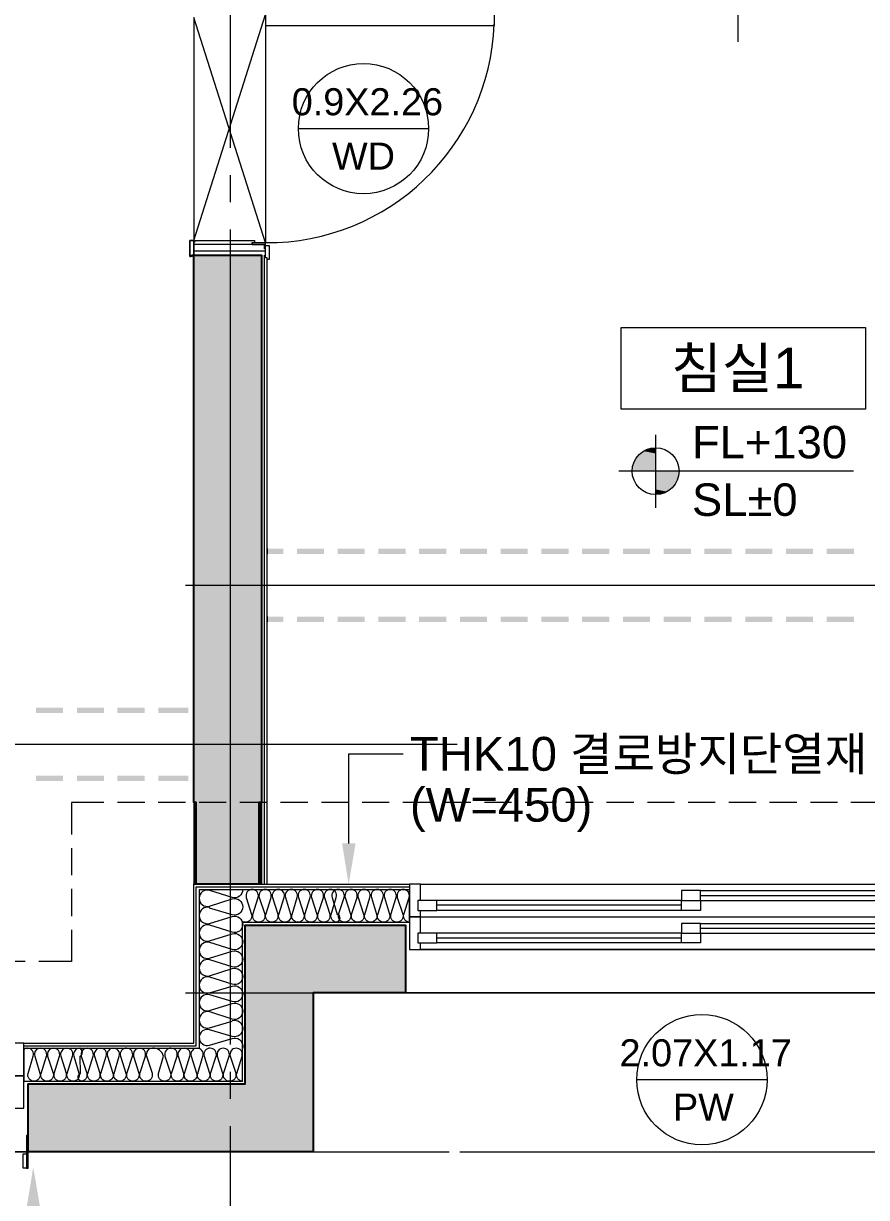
# Model space of a CAD drawing. Header units: millimetres. Extents: x 906 to 41302, y 848 to 28850.
# Drawn here: x 15513 to 18616, y 10284 to 14604 of the extents above; entities that cross this region are included whole.
import ezdxf

# ---------------------------------------------------------------- set-up
doc = ezdxf.new("R2010")
doc.units = ezdxf.units.MM
for name, color, linetype in [('PDF_A-ANNO-LEAD', 7, 'Continuous'), ('PDF_A-ANNO-PONT', 7, 'Continuous'), ('PDF_A-FLOR-ROOM-IDEN', 7, 'Continuous'), ('PDF_A-ST-AXIS-CEN', 7, 'Continuous'), ('PDF_A-WIN-IDEN', 7, 'Continuous'), ('PDF_X-단위세대$및$주동평면도$A-DETL-HAND', 7, 'Continuous'), ('PDF_X-단위세대$및$주동평면도$A-DOOR', 7, 'Continuous'), ('PDF_X-단위세대$및$주동평면도$A-FIN-INSL', 7, 'Continuous'), ('PDF_X-단위세대$및$주동평면도$A-FIN-INSL-HID', 7, 'Continuous'), ('PDF_X-단위세대$및$주동평면도$A-FLOR-FLIN-TYP', 7, 'Continuous'), ('PDF_X-단위세대$및$주동평면도$A-FLOR-FLIN-TYP2', 7, 'Continuous'), ('PDF_X-단위세대$및$주동평면도$A-ST-AXIS-CEN', 7, 'Continuous'), ('PDF_X-단위세대$및$주동평면도$A-ST-AXIS-CEN-SUB', 7, 'Continuous'), ('PDF_X-단위세대$및$주동평면도$A-ST-CONC', 7, 'Continuous'), ('PDF_X-단위세대$및$주동평면도$A-WALL-DRY', 7, 'Continuous'), ('PDF_X-단위세대$및$주동평면도$A-WIN', 7, 'Continuous'), ('PDF_문자', 7, 'Continuous')]:
    doc.layers.add(name, color=color, linetype=linetype)
doc.layers.add('PDF_X-단위세대$및$주동평면도$A-FIN-INSL-HAT', color=7, linetype='Continuous', true_color=0x666666)
doc.layers.add('PDF_X-단위세대$및$주동평면도$S-ST-CONC-PAT1', color=7, linetype='Continuous', true_color=0xb7b7b7)
doc.styles.add('PDF Arial', font='arial.ttf')

msp = doc.modelspace()

# ---------------------------------------------------------------- linework, layer by layer
at = {"layer": 'PDF_A-ANNO-LEAD', "lineweight": 9}
msp.add_lwpolyline([(16710, 11586.6), (16710, 11916.8), (16910.1, 11916.8)], dxfattribs=at)
at = {"layer": 'PDF_A-ANNO-LEAD', "transparency": 33554559}
for points in [[(16735.4, 11586.6), (16710, 11436.4), (16685.7, 11586.6)], [(15522.6, 10234.1), (15549, 10395), (15576.6, 10234.1)]]:
    msp.add_solid(points, dxfattribs=at)
at = {"layer": 'PDF_A-ANNO-PONT', "lineweight": 13}
for points in [[(17839.3, 13090.5), (17839.3, 12821.7)], [(18568.5, 12956.1), (17704.9, 12956.1)]]:
    msp.add_lwpolyline(points, dxfattribs=at)
msp.add_circle((17839.8, 12956.7), 86.3, dxfattribs=at)
at = {"layer": 'PDF_A-ANNO-PONT', "transparency": 33554559}
for points in [[(17772.6, 13011.2), (17839.3, 12999.5), (17764.1, 12999.5)], [(17783.2, 13021.7), (17839.3, 13011.2), (17772.6, 13011.2)], [(17839.3, 13011.2), (17772.6, 13011.2), (17839.3, 12999.5)], [(17795.9, 13030.2), (17839.3, 13021.7), (17783.2, 13021.7)], [(17839.3, 13021.7), (17783.2, 13021.7), (17839.3, 13011.2)], [(17809.6, 13036.6), (17839.3, 13030.2), (17795.9, 13030.2)], [(17839.3, 13030.2), (17795.9, 13030.2), (17839.3, 13021.7)], [(17824.5, 13040.8), (17839.3, 13036.6), (17809.6, 13036.6)], [(17839.3, 13036.6), (17809.6, 13036.6), (17839.3, 13030.2)], [(17839.3, 13041.8), (17839.3, 13040.8), (17824.5, 13040.8)], [(17839.3, 13040.8), (17824.5, 13040.8), (17839.3, 13036.6)], [(17753.6, 12970.9), (17839.3, 12956.1), (17752.5, 12956.1)], [(17757.8, 12985.8), (17839.3, 12970.9), (17753.6, 12970.9)], [(17839.3, 12970.9), (17753.6, 12970.9), (17839.3, 12956.1)], [(17764.1, 12999.5), (17839.3, 12985.8), (17757.8, 12985.8)], [(17839.3, 12985.8), (17757.8, 12985.8), (17839.3, 12970.9)], [(17839.3, 12999.5), (17764.1, 12999.5), (17839.3, 12985.8)], [(17925, 12956.1), (17839.3, 12956.1), (17923.9, 12941.3)], [(17839.3, 12956.1), (17923.9, 12941.3), (17839.3, 12941.3)], [(17923.9, 12941.3), (17839.3, 12941.3), (17920.8, 12926.5)], [(17839.3, 12941.3), (17920.8, 12926.5), (17839.3, 12926.5)], [(17920.8, 12926.5), (17839.3, 12926.5), (17914.4, 12912.7)], [(17839.3, 12926.5), (17914.4, 12912.7), (17839.3, 12912.7)], [(17914.4, 12912.7), (17839.3, 12912.7), (17904.9, 12900)], [(17839.3, 12912.7), (17904.9, 12900), (17839.3, 12900)], [(17904.9, 12900), (17839.3, 12900), (17894.3, 12889.4)], [(17839.3, 12900), (17894.3, 12889.4), (17839.3, 12889.4)], [(17894.3, 12889.4), (17839.3, 12889.4), (17882.7, 12881)], [(17839.3, 12889.4), (17882.7, 12881), (17839.3, 12881)], [(17882.7, 12881), (17839.3, 12881), (17868.9, 12874.6)], [(17839.3, 12881), (17868.9, 12874.6), (17839.3, 12874.6)], [(17839.3, 12874.6), (17839.3, 12870.4), (17854.1, 12870.4)], [(17839.3, 12874.6), (17868.9, 12874.6), (17854.1, 12870.4)], [(17839.3, 12870.4), (17854.1, 12870.4), (17839.3, 12869.3)]]:
    msp.add_solid(points, dxfattribs=at)
at = {"layer": 'PDF_A-FLOR-ROOM-IDEN', "lineweight": 13}
msp.add_lwpolyline([(17713.3, 13184.7), (17713.3, 13485.3), (18612.9, 13485.3), (18612.9, 13184.7)], close=True, dxfattribs=at)
at = {"layer": 'PDF_A-ST-AXIS-CEN', "lineweight": 5}
msp.add_lwpolyline([(17119.6, 10452.1), (19749.6, 10452.1)], dxfattribs=at)
at = {"layer": 'PDF_A-WIN-IDEN', "lineweight": 13}
for points in [[(17004.3, 14216.6), (16524.8, 14216.6)], [(18249.9, 10716.7), (17769.4, 10716.7)]]:
    msp.add_lwpolyline(points, dxfattribs=at)
for centre in [(16764.5, 14217.1), (18010.2, 10717.2)]:
    msp.add_circle(centre, 239.7, dxfattribs=at)
at = {"layer": 'PDF_X-단위세대$및$주동평면도$A-DETL-HAND', "lineweight": 5}
for points in [[(15524.7, 10391.8), (15530, 10391.8), (15530, 10511.4), (15524.7, 10511.4), (15524.7, 10391.8), (15512, 10391.8), (15512, 10444.7), (15524.7, 10444.7)], [(15524.7, 10511.4), (15530, 10511.4)]]:
    msp.add_lwpolyline(points, dxfattribs=at)
at = {"layer": 'PDF_X-단위세대$및$주동평면도$A-DOOR', "lineweight": 5}
msp.add_lwpolyline([(16404.2, 14636.8), (16404.2, 13796.4), (16139.6, 14626.2), (16139.6, 13806)], close=True, dxfattribs=at)
at = {"layer": 'PDF_X-단위세대$및$주동평면도$A-DOOR', "lineweight": 9}
for points in [[(17246.6, 14596.5), (17246.6, 14636.8), (16404.2, 14636.8), (16404.2, 14596.5)], [(16124.8, 13806), (16139.6, 13806), (16139.6, 13752), (16134.3, 13752), (16134.3, 13746.7), (16124.8, 13746.7), (16124.8, 13806), (16124.8, 13746.7), (16129, 13746.7), (16129, 13752), (16139.6, 13752), (16139.6, 13806)], [(16139.6, 13801.7), (16144.9, 13801.7), (16144.9, 13806), (16364, 13806), (16364, 13796.4), (16353.4, 13796.4), (16353.4, 13791.2), (16139.6, 13791.2)], [(16353.4, 13790.1), (16139.6, 13790.1), (16139.6, 13766.8), (16336.4, 13766.8), (16404.2, 13766.8), (16404.2, 13775.3), (16399.9, 13775.3), (16399.9, 13790.1)], [(16399.9, 13791.2), (16399.9, 13776.3), (16404.2, 13776.3), (16404.2, 13796.4), (16354.4, 13796.4), (16354.4, 13791.2)], [(16409.5, 13736.1), (16409.5, 13741.4), (16404.2, 13741.4), (16404.2, 13786.9), (16416.9, 13786.9), (16416.9, 13736.1)]]:
    msp.add_lwpolyline(points, close=True, dxfattribs=at)
at = {"layer": 'PDF_X-단위세대$및$주동평면도$A-DOOR', "lineweight": 5}
msp.add_arc((16410, 14634.1), 836.6, 269.6265, 357.8027, dxfattribs=at)
at = {"layer": 'PDF_X-단위세대$및$주동평면도$A-FIN-INSL', "lineweight": 5}
for points in [[(16139.6, 11736.9), (16139.6, 11436.4)], [(16389.4, 11736.9), (16389.4, 11436.4)]]:
    msp.add_lwpolyline(points, dxfattribs=at)
msp.add_lwpolyline([(16159.7, 10832), (15514.1, 10832), (15514.1, 10711.4), (16319.5, 10711.4), (16319.5, 11296.7), (16934.4, 11296.7), (16934.4, 11416.2), (16159.7, 11416.2)], close=True, dxfattribs=at)
at = {"layer": 'PDF_X-단위세대$및$주동평면도$A-FIN-INSL-HAT', "lineweight": 9}
for points in [[(16139.6, 11736.9), (16139.6, 11736.9)], [(16379.8, 11736.9), (16379.8, 11736.9)], [(16139.6, 11436.4), (16139.6, 11436.4)], [(16319.5, 11416.2), (16319.5, 11416.2)], [(16379.8, 11436.4), (16379.8, 11436.4)], [(16934.4, 11296.7), (16934.4, 11296.7)], [(16319.5, 10711.4), (16319.5, 10711.4)]]:
    msp.add_lwpolyline(points, dxfattribs=at)
for points in [[(16140.7, 11737.5, 0.501688), (16142.7, 11734.7, 0.501688), (16140.7, 11733.2, 0.501688), (16142.7, 11730.5, 0.501688), (16140.7, 11729, 0.501688), (16142.7, 11726.3, 0.501688), (16140.7, 11724.8, 0.501688), (16142.7, 11723.1, 0.501688), (16140.7, 11721.6, 0.501688), (16142.7, 11718.9, 0.501688), (16140.7, 11717.3, 0.501688), (16142.7, 11714.6, 0.501688), (16140.7, 11713.1, 0.501688), (16142.7, 11710.4, 0.501688), (16140.7, 11708.9, 0.501688), (16142.7, 11706.2, 0.501688), (16140.7, 11704.6, 0.501688), (16142.7, 11703, 0.501688), (16140.7, 11701.5, 0.501688), (16142.7, 11698.8, 0.501688), (16140.7, 11697.2, 0.501688), (16142.7, 11694.5, 0.501688), (16140.7, 11693, 0.501688), (16142.7, 11690.3, 0.501688), (16140.7, 11688.8, 0.501688), (16142.7, 11687.1, 0.501688), (16140.7, 11685.6, 0.501688), (16142.7, 11682.9, 0.501688), (16140.7, 11681.4, 0.501688), (16142.7, 11678.6, 0.501688), (16140.7, 11677.1, 0.501688), (16142.7, 11674.4, 0.501688), (16140.7, 11672.9, 0.501688), (16142.7, 11670.2, 0.501688), (16140.7, 11668.7, 0.501688), (16142.7, 11667, 0.501688), (16140.7, 11665.5, 0.501688), (16142.7, 11662.8, 0.501688), (16140.7, 11661.3, 0.501688), (16142.7, 11658.5, 0.501688), (16140.7, 11657, 0.501688), (16142.7, 11654.3, 0.501688), (16140.7, 11652.8, 0.501688), (16142.7, 11651.1, 0.501688), (16140.7, 11649.6, 0.501688), (16142.7, 11646.9, 0.501688), (16140.7, 11645.4, 0.501688), (16142.7, 11642.7, 0.501688), (16140.7, 11641.1, 0.501688), (16142.7, 11638.4, 0.501688), (16140.7, 11636.9, 0.501688), (16142.7, 11634.2, 0.501688), (16140.7, 11632.7, 0.501688), (16142.7, 11631, 0.501688), (16140.7, 11629.5, 0.501688), (16142.7, 11626.8, 0.501688), (16140.7, 11625.3, 0.501688), (16142.7, 11622.6, 0.501688), (16140.7, 11621, 0.501688), (16142.7, 11618.3, 0.501688), (16140.7, 11616.8, 0.501688), (16142.7, 11614.1, 0.501688), (16140.7, 11612.6, 0.501688), (16142.7, 11610.9, 0.501688), (16140.7, 11609.4, 0.501688), (16142.7, 11606.7, 0.501688), (16140.7, 11605.2, 0.501688), (16142.7, 11602.4, 0.501688), (16140.7, 11600.9, 0.501688), (16142.7, 11598.2, 0.501688), (16140.7, 11596.7, 0.501688), (16142.7, 11595, 0.501688), (16140.7, 11593.5, 0.501688), (16142.7, 11590.8, 0.501688), (16140.7, 11589.3, 0.501688), (16142.7, 11586.6, 0.501688), (16140.7, 11585.1, 0.501688), (16142.7, 11582.3, 0.501688), (16140.7, 11580.8, 0.501688), (16142.7, 11578.1, 0.501688), (16140.7, 11576.6, 0.501688), (16142.7, 11574.9, 0.501688), (16140.7, 11573.4, 0.501688), (16142.7, 11570.7, 0.501688), (16140.7, 11569.2, 0.501688), (16142.7, 11566.5, 0.501688), (16140.7, 11564.9, 0.501688), (16142.7, 11562.2, 0.501688), (16140.7, 11560.7, 0.501688), (16142.7, 11559.1, 0.501688), (16140.7, 11557.5, 0.501688), (16142.7, 11554.8, 0.501688), (16140.7, 11553.3, 0.501688), (16142.7, 11550.6, 0.501688), (16140.7, 11549.1, 0.501688), (16142.7, 11546.4, 0.501688), (16140.7, 11544.8, 0.501688), (16142.7, 11542.1, 0.501688), (16140.7, 11540.6, 0.501688), (16142.7, 11538.9, 0.501688), (16140.7, 11537.4, 0.501688), (16142.7, 11534.7, 0.501688), (16140.7, 11533.2, 0.501688), (16142.7, 11530.5, 0.501688), (16140.7, 11529, 0.501688), (16142.7, 11526.2, 0.501688), (16140.7, 11524.7, 0.501688), (16142.7, 11523.1, 0.501688), (16140.7, 11521.6, 0.501688), (16142.7, 11518.8, 0.501688), (16140.7, 11517.3, 0.501688), (16142.7, 11514.6, 0.501688), (16140.7, 11513.1, 0.501688), (16142.7, 11510.4, 0.501688), (16140.7, 11508.9, 0.501688), (16142.7, 11506.1, 0.501688), (16140.7, 11504.6, 0.501688), (16142.7, 11503, 0.501688), (16140.7, 11501.4, 0.501688), (16142.7, 11498.7, 0.501688), (16140.7, 11497.2, 0.501688), (16142.7, 11494.5, 0.501688), (16140.7, 11493, 0.501688), (16142.7, 11490.3, 0.501688), (16140.7, 11488.7, 0.501688), (16142.7, 11487.1, 0.501688), (16140.7, 11485.6, 0.501688), (16142.7, 11482.9, 0.501688), (16140.7, 11481.3, 0.501688), (16142.7, 11478.6, 0.501688), (16140.7, 11477.1, 0.501688), (16142.7, 11474.4, 0.501688), (16140.7, 11472.9, 0.501688), (16142.7, 11470.2, 0.501688), (16140.7, 11468.6, 0.501688), (16142.7, 11467, 0.501688), (16140.7, 11465.5, 0.501688), (16142.7, 11462.7, 0.501688), (16140.7, 11461.2, 0.501688), (16142.7, 11458.5, 0.501688), (16140.7, 11457, 0.501688), (16142.7, 11454.3, 0.501688), (16140.7, 11452.8, 0.501688), (16142.7, 11451.1, 0.501688), (16140.7, 11449.6, 0.501688), (16142.7, 11448.1)], [(16147, 11735.9), (16141.7, 11734.8), (16147, 11732.7), (16141.7, 11730.6), (16147, 11728.5), (16141.7, 11726.3), (16147, 11724.2), (16141.7, 11722.1), (16147, 11720), (16141.7, 11717.9), (16147, 11716.8), (16141.7, 11714.7), (16147, 11712.6), (16141.7, 11710.5), (16147, 11708.3), (16141.7, 11706.2), (16147, 11704.1), (16141.7, 11702), (16147, 11699.9), (16141.7, 11698.8), (16147, 11696.7), (16141.7, 11694.6), (16147, 11692.5), (16141.7, 11690.4), (16147, 11688.2), (16141.7, 11686.1), (16147, 11684), (16141.7, 11681.9), (16147, 11680.8), (16141.7, 11678.7), (16147, 11676.6), (16141.7, 11674.5), (16147, 11672.4), (16141.7, 11670.2), (16147, 11668.1), (16141.7, 11666), (16147, 11663.9), (16141.7, 11662.8), (16147, 11660.7), (16141.7, 11658.6), (16147, 11656.5), (16141.7, 11654.4), (16147, 11652.3), (16141.7, 11650.1), (16147, 11648), (16141.7, 11645.9), (16147, 11644.8), (16141.7, 11642.7), (16147, 11640.6), (16141.7, 11638.5), (16147, 11636.4), (16141.7, 11634.3), (16147, 11632.1), (16141.7, 11630), (16147, 11627.9), (16141.7, 11626.9), (16147, 11624.7), (16141.7, 11622.6), (16147, 11620.5), (16141.7, 11618.4), (16147, 11616.3), (16141.7, 11614.2), (16147, 11612), (16141.7, 11609.9), (16147, 11608.9), (16141.7, 11606.7), (16147, 11604.6), (16141.7, 11602.5), (16147, 11600.4), (16141.7, 11598.3), (16147, 11596.2), (16141.7, 11594), (16147, 11591.9), (16141.7, 11590.9), (16147, 11588.8), (16141.7, 11586.6), (16147, 11584.5), (16141.7, 11582.4), (16147, 11580.3), (16141.7, 11578.2), (16147, 11576.1), (16141.7, 11573.9), (16147, 11571.8), (16141.7, 11570.8), (16147, 11568.6), (16141.7, 11566.5), (16147, 11564.4), (16141.7, 11562.3), (16147, 11560.2), (16141.7, 11558.1), (16147, 11555.9), (16141.7, 11553.8), (16147, 11552.8), (16141.7, 11550.7), (16147, 11548.5), (16141.7, 11546.4), (16147, 11544.3), (16141.7, 11542.2), (16147, 11540.1), (16141.7, 11538), (16147, 11535.8), (16141.7, 11534.8), (16147, 11532.7), (16141.7, 11530.5), (16147, 11528.4), (16141.7, 11526.3), (16147, 11524.2), (16141.7, 11522.1), (16147, 11520), (16141.7, 11517.8), (16147, 11516.8), (16141.7, 11514.7), (16147, 11512.6), (16141.7, 11510.4), (16147, 11508.3), (16141.7, 11506.2), (16147, 11504.1), (16141.7, 11502), (16147, 11499.9), (16141.7, 11498.8), (16147, 11496.7), (16141.7, 11494.6), (16147, 11492.4), (16141.7, 11490.3), (16147, 11488.2), (16141.7, 11486.1), (16147, 11484), (16141.7, 11481.9), (16147, 11480.8), (16141.7, 11478.7), (16147, 11476.6), (16141.7, 11474.5), (16147, 11472.3), (16141.7, 11470.2), (16147, 11468.1), (16141.7, 11466), (16147, 11463.9), (16141.7, 11462.8), (16147, 11460.7), (16141.7, 11458.6), (16147, 11456.5), (16141.7, 11454.3), (16147, 11452.2), (16141.7, 11450.1), (16147, 11448), (16141.7, 11446.9, 0.501688), (16140.7, 11445.4)], [(16148.1, 11437.5, 0.501688), (16150.2, 11439, 0.501688), (16148.1, 11440.5, 0.501688), (16150.2, 11443.2, 0.501688), (16148.1, 11444.8, 0.501688), (16150.2, 11447.5, 0.501688), (16148.1, 11449, 0.501688), (16150.2, 11450.6, 0.501688), (16148.1, 11452.2, 0.501688), (16150.2, 11454.9, 0.501688), (16148.1, 11456.4, 0.501688), (16150.2, 11459.1, 0.501688), (16148.1, 11460.6, 0.501688), (16150.2, 11463.3, 0.501688), (16148.1, 11464.9, 0.501688), (16150.2, 11467.6, 0.501688), (16148.1, 11469.1, 0.501688), (16150.2, 11470.8, 0.501688), (16148.1, 11472.3, 0.501688), (16150.2, 11475, 0.501688), (16148.1, 11476.5, 0.501688), (16150.2, 11479.2, 0.501688), (16148.1, 11480.7, 0.501688), (16150.2, 11483.5, 0.501688), (16148.1, 11485, 0.501688), (16150.2, 11486.6, 0.501688), (16148.1, 11488.1, 0.501688), (16150.2, 11490.9, 0.501688), (16148.1, 11492.4, 0.501688), (16150.2, 11495.1, 0.501688), (16148.1, 11496.6, 0.501688), (16150.2, 11499.3, 0.501688), (16148.1, 11500.8, 0.501688), (16150.2, 11503.6, 0.501688), (16148.1, 11505.1, 0.501688), (16150.2, 11506.7, 0.501688), (16148.1, 11508.3, 0.501688), (16150.2, 11511, 0.501688), (16148.1, 11512.5, 0.501688), (16150.2, 11515.2, 0.501688), (16148.1, 11516.7, 0.501688), (16150.2, 11519.4, 0.501688), (16148.1, 11521, 0.501688), (16150.2, 11522.6, 0.501688), (16148.1, 11524.1, 0.501688), (16150.2, 11526.8, 0.501688), (16148.1, 11528.4, 0.501688), (16150.2, 11531.1, 0.501688), (16148.1, 11532.6, 0.501688), (16150.2, 11535.3, 0.501688), (16148.1, 11536.8, 0.501688), (16150.2, 11539.5, 0.501688), (16148.1, 11541.1, 0.501688), (16150.2, 11542.7, 0.501688), (16148.1, 11544.2, 0.501688), (16150.2, 11547, 0.501688), (16148.1, 11548.5, 0.501688), (16150.2, 11551.2, 0.501688), (16148.1, 11552.7, 0.501688), (16150.2, 11555.4, 0.501688), (16148.1, 11556.9, 0.501688), (16150.2, 11558.6, 0.501688), (16148.1, 11560.1, 0.501688), (16150.2, 11562.8, 0.501688), (16148.1, 11564.3, 0.501688), (16150.2, 11567.1, 0.501688), (16148.1, 11568.6, 0.501688), (16150.2, 11571.3, 0.501688), (16148.1, 11572.8, 0.501688), (16150.2, 11575.5, 0.501688), (16148.1, 11577, 0.501688), (16150.2, 11578.7, 0.501688), (16148.1, 11580.2, 0.501688), (16150.2, 11582.9, 0.501688), (16148.1, 11584.5, 0.501688), (16150.2, 11587.2, 0.501688), (16148.1, 11588.7, 0.501688), (16150.2, 11591.4, 0.501688), (16148.1, 11592.9, 0.501688), (16150.2, 11594.6, 0.501688), (16148.1, 11596.1, 0.501688), (16150.2, 11598.8, 0.501688), (16148.1, 11600.3, 0.501688), (16150.2, 11603, 0.501688), (16148.1, 11604.6, 0.501688), (16150.2, 11607.3, 0.501688), (16148.1, 11608.8, 0.501688), (16150.2, 11611.5, 0.501688), (16148.1, 11613, 0.501688), (16150.2, 11614.7, 0.501688), (16148.1, 11616.2, 0.501688), (16150.2, 11618.9, 0.501688), (16148.1, 11620.4, 0.501688), (16150.2, 11623.2, 0.501688), (16148.1, 11624.7, 0.501688), (16150.2, 11627.4, 0.501688), (16148.1, 11628.9, 0.501688), (16150.2, 11631.6, 0.501688), (16148.1, 11633.1, 0.501688), (16150.2, 11634.8, 0.501688), (16148.1, 11636.3, 0.501688), (16150.2, 11639, 0.501688), (16148.1, 11640.5, 0.501688), (16150.2, 11643.3, 0.501688), (16148.1, 11644.8, 0.501688), (16150.2, 11647.5, 0.501688), (16148.1, 11649, 0.501688), (16150.2, 11650.7, 0.501688), (16148.1, 11652.2, 0.501688), (16150.2, 11654.9, 0.501688), (16148.1, 11656.4, 0.501688), (16150.2, 11659.1, 0.501688), (16148.1, 11660.7, 0.501688), (16150.2, 11663.4, 0.501688), (16148.1, 11664.9, 0.501688), (16150.2, 11667.6, 0.501688), (16148.1, 11669.1, 0.501688), (16150.2, 11670.8, 0.501688), (16148.1, 11672.3, 0.501688), (16150.2, 11675, 0.501688), (16148.1, 11676.5, 0.501688), (16150.2, 11679.2, 0.501688), (16148.1, 11680.8, 0.501688), (16150.2, 11683.5, 0.501688), (16148.1, 11685, 0.501688), (16150.2, 11686.7, 0.501688), (16148.1, 11688.2, 0.501688), (16150.2, 11690.9, 0.501688), (16148.1, 11692.4, 0.501688), (16150.2, 11695.1, 0.501688), (16148.1, 11696.6, 0.501688), (16150.2, 11699.4, 0.501688), (16148.1, 11700.9, 0.501688), (16150.2, 11703.6, 0.501688), (16148.1, 11705.1, 0.501688), (16150.2, 11706.8, 0.501688), (16148.1, 11708.3, 0.501688), (16150.2, 11711, 0.501688), (16148.1, 11712.5, 0.501688), (16150.2, 11715.2, 0.501688), (16148.1, 11716.7, 0.501688), (16150.2, 11719.5, 0.501688), (16148.1, 11721, 0.501688), (16150.2, 11722.6, 0.501688), (16148.1, 11724.2, 0.501688), (16150.2, 11726.9, 0.501688), (16148.1, 11728.4, 0.501688), (16150.2, 11731.1, 0.501688), (16148.1, 11732.6, 0.501688), (16150.2, 11735.3, 0.501688), (16148.1, 11736.9)], [(16379.8, 11737.5, 0.501688), (16381.9, 11734.7, 0.501688), (16379.8, 11733.2, 0.501688), (16381.9, 11730.5, 0.501688), (16379.8, 11729, 0.501688), (16381.9, 11726.3, 0.501688), (16379.8, 11724.8, 0.501688), (16381.9, 11723.1, 0.501688), (16379.8, 11721.6, 0.501688), (16381.9, 11718.9, 0.501688), (16379.8, 11717.3, 0.501688), (16381.9, 11714.6, 0.501688), (16379.8, 11713.1, 0.501688), (16381.9, 11710.4, 0.501688), (16379.8, 11708.9, 0.501688), (16381.9, 11706.2, 0.501688), (16379.8, 11704.6, 0.501688), (16381.9, 11703, 0.501688), (16379.8, 11701.5, 0.501688), (16381.9, 11698.8, 0.501688), (16379.8, 11697.2, 0.501688), (16381.9, 11694.5, 0.501688), (16379.8, 11693, 0.501688), (16381.9, 11690.3, 0.501688), (16379.8, 11688.8, 0.501688), (16381.9, 11687.1, 0.501688), (16379.8, 11685.6, 0.501688), (16381.9, 11682.9, 0.501688), (16379.8, 11681.4, 0.501688), (16381.9, 11678.6, 0.501688), (16379.8, 11677.1, 0.501688), (16381.9, 11674.4, 0.501688), (16379.8, 11672.9, 0.501688), (16381.9, 11670.2, 0.501688), (16379.8, 11668.7, 0.501688), (16381.9, 11667, 0.501688), (16379.8, 11665.5, 0.501688), (16381.9, 11662.8, 0.501688), (16379.8, 11661.3, 0.501688), (16381.9, 11658.5, 0.501688), (16379.8, 11657, 0.501688), (16381.9, 11654.3, 0.501688), (16379.8, 11652.8, 0.501688), (16381.9, 11651.1, 0.501688), (16379.8, 11649.6, 0.501688), (16381.9, 11646.9, 0.501688), (16379.8, 11645.4, 0.501688), (16381.9, 11642.7, 0.501688), (16379.8, 11641.1, 0.501688), (16381.9, 11638.4, 0.501688), (16379.8, 11636.9, 0.501688), (16381.9, 11634.2, 0.501688), (16379.8, 11632.7, 0.501688), (16381.9, 11631, 0.501688), (16379.8, 11629.5, 0.501688), (16381.9, 11626.8, 0.501688), (16379.8, 11625.3, 0.501688), (16381.9, 11622.6, 0.501688), (16379.8, 11621, 0.501688), (16381.9, 11618.3, 0.501688), (16379.8, 11616.8, 0.501688), (16381.9, 11614.1, 0.501688), (16379.8, 11612.6, 0.501688), (16381.9, 11610.9, 0.501688), (16379.8, 11609.4, 0.501688), (16381.9, 11606.7, 0.501688), (16379.8, 11605.2, 0.501688), (16381.9, 11602.4, 0.501688), (16379.8, 11600.9, 0.501688), (16381.9, 11598.2, 0.501688), (16379.8, 11596.7, 0.501688), (16381.9, 11595, 0.501688), (16379.8, 11593.5, 0.501688), (16381.9, 11590.8, 0.501688), (16379.8, 11589.3, 0.501688), (16381.9, 11586.6, 0.501688), (16379.8, 11585.1, 0.501688), (16381.9, 11582.3, 0.501688), (16379.8, 11580.8, 0.501688), (16381.9, 11578.1, 0.501688), (16379.8, 11576.6, 0.501688), (16381.9, 11574.9, 0.501688), (16379.8, 11573.4, 0.501688), (16381.9, 11570.7, 0.501688), (16379.8, 11569.2, 0.501688), (16381.9, 11566.5, 0.501688), (16379.8, 11564.9, 0.501688), (16381.9, 11562.2, 0.501688), (16379.8, 11560.7, 0.501688), (16381.9, 11559.1, 0.501688), (16379.8, 11557.5, 0.501688), (16381.9, 11554.8, 0.501688), (16379.8, 11553.3, 0.501688), (16381.9, 11550.6, 0.501688), (16379.8, 11549.1, 0.501688), (16381.9, 11546.4, 0.501688), (16379.8, 11544.8, 0.501688), (16381.9, 11542.1, 0.501688), (16379.8, 11540.6, 0.501688), (16381.9, 11538.9, 0.501688), (16379.8, 11537.4, 0.501688), (16381.9, 11534.7, 0.501688), (16379.8, 11533.2, 0.501688), (16381.9, 11530.5, 0.501688), (16379.8, 11529, 0.501688), (16381.9, 11526.2, 0.501688), (16379.8, 11524.7, 0.501688), (16381.9, 11523.1, 0.501688), (16379.8, 11521.6, 0.501688), (16381.9, 11518.8, 0.501688), (16379.8, 11517.3, 0.501688), (16381.9, 11514.6, 0.501688), (16379.8, 11513.1, 0.501688), (16381.9, 11510.4, 0.501688), (16379.8, 11508.9, 0.501688), (16381.9, 11506.1, 0.501688), (16379.8, 11504.6, 0.501688), (16381.9, 11503, 0.501688), (16379.8, 11501.4, 0.501688), (16381.9, 11498.7, 0.501688), (16379.8, 11497.2, 0.501688), (16381.9, 11494.5, 0.501688), (16379.8, 11493, 0.501688), (16381.9, 11490.3, 0.501688), (16379.8, 11488.7, 0.501688), (16381.9, 11487.1, 0.501688), (16379.8, 11485.6, 0.501688), (16381.9, 11482.9, 0.501688), (16379.8, 11481.3, 0.501688), (16381.9, 11478.6, 0.501688), (16379.8, 11477.1, 0.501688), (16381.9, 11474.4, 0.501688), (16379.8, 11472.9, 0.501688), (16381.9, 11470.2, 0.501688), (16379.8, 11468.6, 0.501688), (16381.9, 11467, 0.501688), (16379.8, 11465.5, 0.501688), (16381.9, 11462.7, 0.501688), (16379.8, 11461.2, 0.501688), (16381.9, 11458.5, 0.501688), (16379.8, 11457, 0.501688), (16381.9, 11454.3, 0.501688), (16379.8, 11452.8, 0.501688), (16381.9, 11451.1, 0.501688), (16379.8, 11449.6, 0.501688), (16381.9, 11446.9, 0.501688), (16379.8, 11445.4, 0.501688), (16381.9, 11442.6, 0.501688), (16379.8, 11441.1, 0.501688), (16381.9, 11438.4, 0.501688), (16379.8, 11436.9)], [(16140.7, 11436.9, -0.501688), (16142.7, 11439.6, -0.501688), (16140.7, 11441.1, -0.501688), (16142.7, 11443.8, -0.501688), (16141.7, 11445.9), (16147, 11444.8), (16141.7, 11442.7), (16147, 11440.6), (16141.7, 11438.5), (16147, 11436.4)], [(16320.6, 11416.8, -0.501616), (16281.4, 11387.7), (16198.5, 11413.9, 0.501616), (16159.7, 11385, 0.501616), (16197.8, 11355.9), (16281.8, 11382.2, -0.501616), (16320.6, 11353.3, -0.501616), (16281.4, 11324.2), (16197.8, 11348.5)], [(16668.7, 11326.4, -0.625109), (16667.2, 11296.7, -0.50163), (16645.5, 11325.2), (16664.6, 11388.1, 0.50163), (16642.8, 11417.3, 0.50163), (16621.1, 11387.7), (16640.3, 11325.9, -0.50163), (16618.5, 11296.7, -0.50163), (16596.8, 11325.2), (16617, 11388.1, 0.50163), (16595.2, 11417.3, 0.50163), (16573.5, 11387.7), (16592.7, 11325.9, -0.50163), (16570.9, 11296.7, -0.50163), (16549.2, 11325.2), (16568.3, 11388.1, 0.50163), (16546.5, 11417.3, 0.50163), (16524.8, 11387.7), (16545, 11325.9, -0.50163), (16523.2, 11296.7, -0.50163), (16501.5, 11325.2), (16520.7, 11388.1, 0.50163), (16498.9, 11417.3, 0.50163), (16477.2, 11387.7), (16496.4, 11325.9, -0.50163), (16474.6, 11296.7, -0.50163), (16452.9, 11325.2), (16473.1, 11388.1, 0.50163), (16451.3, 11417.3, 0.50163), (16429.6, 11387.7), (16448.7, 11325.9, -0.50163), (16426.9, 11296.7, -0.50163), (16405.2, 11325.2), (16424.4, 11388.1, 0.50163), (16402.6, 11417.3, 0.50163), (16380.9, 11387.7), (16401.1, 11325.9, -0.50163), (16379.3, 11296.7, -0.50163), (16357.6, 11325.2), (16376.8, 11388.1, 0.50163), (16355, 11417.3, 0.50163), (16333.3, 11387.7), (16352.3, 11325.2, -0.50163), (16330.6, 11296.7, -0.130003), (16319.4, 11299.6)], [(16934.9, 11296.7, -0.50163), (16913.2, 11325.2), (16932.4, 11388.1, 0.50163), (16910.6, 11417.3, 0.50163), (16888.9, 11387.7), (16909.1, 11325.9, -0.50163), (16887.3, 11296.7, -0.50163), (16865.6, 11325.2), (16884.8, 11388.1, 0.50163), (16863, 11417.3, 0.50163), (16841.3, 11387.7), (16860.4, 11325.9, -0.50163), (16838.6, 11296.7, -0.50163), (16816.9, 11325.2), (16837.2, 11388.1, 0.50163), (16815.3, 11417.3, 0.50163), (16793.6, 11387.7), (16812.8, 11325.9, -0.50163), (16791, 11296.7, -0.50163), (16769.3, 11325.2), (16788.5, 11388.1, 0.50163), (16766.7, 11417.3, 0.50163), (16745, 11387.7), (16765.2, 11325.9, -0.50163), (16743.4, 11296.7, -0.50163), (16720.6, 11325.2), (16740.8, 11388.1, 0.50163), (16719, 11417.3, 0.50163), (16697.3, 11387.7), (16716.5, 11325.9, -0.50163), (16694.7, 11296.7, -0.50163), (16673, 11325.2), (16693.2, 11388.1, 0.50163), (16671.4, 11417.3, 0.50163), (16648.7, 11387.7), (16667.7, 11325.2)], [(16198.5, 11350.4, 0.501616), (16159.7, 11321.5, 0.501616), (16197.8, 11292.4), (16281.8, 11317.6, -0.501616), (16320.6, 11288.7, -0.501616), (16281.4, 11259.6), (16198.5, 11285.9, 0.501616), (16159.7, 11257, 0.501616), (16197.8, 11227.9), (16281.8, 11254.1, -0.501616), (16320.6, 11225.2, -0.501616), (16281.4, 11196.1), (16198.5, 11222.4, 0.501616), (16159.7, 11193.5, 0.501616), (16197.8, 11164.4), (16281.8, 11189.6, -0.501616), (16320.6, 11160.7, -0.501616), (16281.4, 11132.6), (16198.5, 11157.8, 0.501616), (16159.7, 11128.9, 0.501616), (16197.8, 11099.8), (16281.8, 11126.1, -0.501616), (16320.6, 11097.2, -0.501616), (16281.4, 11068.1), (16198.5, 11094.3, 0.501616), (16159.7, 11065.4, 0.501616), (16197.8, 11036.3), (16281.8, 11061.5, -0.501616), (16320.6, 11032.6, -0.501616), (16281.4, 11004.6), (16198.5, 11029.8, 0.501616), (16159.7, 11000.9, 0.501616), (16197.8, 10971.7), (16281.8, 10998, -0.501616), (16320.6, 10969.1, -0.501616), (16281.4, 10940), (16198.5, 10966.3, 0.501616), (16159.7, 10937.4, 0.501616), (16197.8, 10908.2), (16281.4, 10932.6)], [(16281.8, 10934.5, -0.501616), (16320.6, 10905.6, -0.501616), (16281.4, 10876.5), (16197.8, 10900.8, 0.501616), (16159.7, 10872.8, 0.501616), (16197.8, 10843.7), (16281.4, 10869.1, -0.501616), (16320.6, 10841, -0.077201), (16319.1, 10831.9)], [(16320, 10711.4, -0.50163), (16298.3, 10740), (16317.5, 10803.9, 0.50163), (16295.7, 10833.1, 0.50163), (16274, 10803.5), (16294.2, 10740.6, -0.50163), (16272.4, 10711.4, -0.50163), (16249.7, 10740), (16269.9, 10803.9, 0.50163), (16248.1, 10833.1, 0.50163), (16226.4, 10803.5), (16245.5, 10740.6, -0.50163), (16223.7, 10711.4, -0.50163), (16202, 10740), (16222.3, 10803.9, 0.50163), (16200.4, 10833.1, 0.50163), (16177.7, 10803.5), (16197.9, 10740.6, -0.50163), (16176.1, 10711.4, -0.50163), (16154.4, 10740), (16173.6, 10803.9, 0.50163), (16151.8, 10833.1, 0.50163), (16130.1, 10803.5), (16150.3, 10740.6, -0.50163), (16128.5, 10711.4, -0.50163), (16105.7, 10740), (16125.9, 10803.9, 0.50163), (16104.1, 10833.1, 0.50163), (16082.4, 10803.5), (16101.6, 10740.6, -0.50163), (16079.8, 10711.4, -0.50163), (16058.1, 10740), (16078.3, 10803.9, 0.50163), (16056.5, 10833.1, 0.50163), (16033.8, 10803.5), (16054, 10740.6, -0.50163), (16032.2, 10711.4, -0.50163), (16010.5, 10740), (16029, 10803.4, 0.356071), (15987.7, 10833.1, 0.50163), (15966, 10803.5), (15986.2, 10740.6, -0.50163), (15964.4, 10711.4, -0.50163), (15941.7, 10740), (15961.9, 10803.9, 0.50163), (15940.1, 10833.1, 0.50163), (15918.4, 10803.5), (15937.6, 10740.6, -0.50163), (15915.8, 10711.4, -0.50163), (15894.1, 10740), (15914.3, 10803.9, 0.50163), (15892.5, 10833.1, 0.50163), (15869.7, 10803.5), (15889.9, 10740.6, -0.50163), (15868.1, 10711.4, -0.50163), (15846.4, 10740), (15865.6, 10803.9, 0.50163), (15843.8, 10833.1, 0.50163), (15822.1, 10803.5), (15842.3, 10740.6, -0.50163), (15820.5, 10711.4, -0.50163), (15797.8, 10740), (15818, 10803.9, 0.50163), (15796.2, 10833.1, 0.50163), (15774.5, 10803.5), (15793.6, 10740.6, -0.50163), (15771.8, 10711.4, -0.50163), (15750.1, 10740), (15769.3, 10803.9, 0.50163), (15747.5, 10833.1, 0.50163), (15725.8, 10803.5), (15746, 10740.6, -0.50163), (15724.1, 10711.7, -0.625109), (15722.6, 10740), (15721.5, 10803.4, 0.625109), (15720, 10833.1, 0.50163), (15698.3, 10803.5), (15717.4, 10740.6, -0.50163), (15695.6, 10711.4, -0.50163), (15673.9, 10740), (15694.1, 10803.9, 0.50163), (15672.3, 10833.1, 0.50163), (15650.6, 10803.5), (15669.8, 10740.6, -0.50163), (15648, 10711.4, -0.50163), (15626.3, 10740), (15645.5, 10803.9, 0.50163), (15623.7, 10833.1, 0.50163), (15602, 10803.5), (15622.2, 10740.6, -0.50163), (15600.4, 10711.4, -0.50163), (15577.6, 10740), (15597.8, 10803.9, 0.50163), (15576, 10833.1, 0.50163), (15554.3, 10803.5), (15573.5, 10740.6, -0.50163), (15551.7, 10711.4, -0.50163), (15530, 10740), (15549, 10803.5, 0.50163), (15528.4, 10833.1, 0.15724), (15515.1, 10828.8)]]:
    msp.add_lwpolyline(points, format="xyb", dxfattribs=at)
msp.add_lwpolyline([(16387.2, 11735.9), (16382, 11734.8), (16387.2, 11732.7), (16382, 11730.6), (16387.2, 11728.5), (16382, 11726.3), (16387.2, 11724.2), (16382, 11722.1), (16387.2, 11720), (16382, 11717.9), (16387.2, 11716.8), (16382, 11714.7), (16387.2, 11712.6), (16382, 11710.5), (16387.2, 11708.3), (16382, 11706.2), (16387.2, 11704.1), (16382, 11702), (16387.2, 11699.9), (16382, 11698.8), (16387.2, 11696.7), (16382, 11694.6), (16387.2, 11692.5), (16382, 11690.4), (16387.2, 11688.2), (16382, 11686.1), (16387.2, 11684), (16382, 11681.9), (16387.2, 11680.8), (16382, 11678.7), (16387.2, 11676.6), (16382, 11674.5), (16387.2, 11672.4), (16382, 11670.2), (16387.2, 11668.1), (16382, 11666), (16387.2, 11663.9), (16382, 11662.8), (16387.2, 11660.7), (16382, 11658.6), (16387.2, 11656.5), (16382, 11654.4), (16387.2, 11652.3), (16382, 11650.1), (16387.2, 11648), (16382, 11645.9), (16387.2, 11644.8), (16382, 11642.7), (16387.2, 11640.6), (16382, 11638.5), (16387.2, 11636.4), (16382, 11634.3), (16387.2, 11632.1), (16382, 11630), (16387.2, 11627.9), (16382, 11626.9), (16387.2, 11624.7), (16382, 11622.6), (16387.2, 11620.5), (16382, 11618.4), (16387.2, 11616.3), (16382, 11614.2), (16387.2, 11612), (16382, 11609.9), (16387.2, 11608.9), (16382, 11606.7), (16387.2, 11604.6), (16382, 11602.5), (16387.2, 11600.4), (16382, 11598.3), (16387.2, 11596.2), (16382, 11594), (16387.2, 11591.9), (16382, 11590.9), (16387.2, 11588.8), (16382, 11586.6), (16387.2, 11584.5), (16382, 11582.4), (16387.2, 11580.3), (16382, 11578.2), (16387.2, 11576.1), (16382, 11573.9), (16387.2, 11571.8), (16382, 11570.8), (16387.2, 11568.6), (16382, 11566.5), (16387.2, 11564.4), (16382, 11562.3), (16387.2, 11560.2), (16382, 11558.1), (16387.2, 11555.9), (16382, 11553.8), (16387.2, 11552.8), (16382, 11550.7), (16387.2, 11548.5), (16382, 11546.4), (16387.2, 11544.3), (16382, 11542.2), (16387.2, 11540.1), (16382, 11538), (16387.2, 11535.8), (16382, 11534.8), (16387.2, 11532.7), (16382, 11530.5), (16387.2, 11528.4), (16382, 11526.3), (16387.2, 11524.2), (16382, 11522.1), (16387.2, 11520), (16382, 11517.8), (16387.2, 11516.8), (16382, 11514.7), (16387.2, 11512.6), (16382, 11510.4), (16387.2, 11508.3), (16382, 11506.2), (16387.2, 11504.1), (16382, 11502), (16387.2, 11499.9), (16382, 11498.8), (16387.2, 11496.7), (16382, 11494.6), (16387.2, 11492.4), (16382, 11490.3), (16387.2, 11488.2), (16382, 11486.1), (16387.2, 11484), (16382, 11481.9), (16387.2, 11480.8), (16382, 11478.7), (16387.2, 11476.6), (16382, 11474.5), (16387.2, 11472.3), (16382, 11470.2), (16387.2, 11468.1), (16382, 11466), (16387.2, 11463.9), (16382, 11462.8), (16387.2, 11460.7), (16382, 11458.6), (16387.2, 11456.5), (16382, 11454.3), (16387.2, 11452.2), (16382, 11450.1), (16387.2, 11448), (16382, 11445.9), (16387.2, 11444.8), (16382, 11442.7), (16387.2, 11440.6), (16382, 11438.5), (16387.2, 11436.4, 0.501688), (16389.4, 11439, 0.501688), (16387.3, 11440.5, 0.501688), (16389.4, 11443.2, 0.501688), (16387.3, 11444.8, 0.501688), (16389.4, 11447.5, 0.501688), (16387.3, 11449, 0.501688), (16389.4, 11450.6, 0.501688), (16387.3, 11452.2, 0.501688), (16389.4, 11454.9, 0.501688), (16387.3, 11456.4, 0.501688), (16389.4, 11459.1, 0.501688), (16387.3, 11460.6, 0.501688), (16389.4, 11463.3, 0.501688), (16387.3, 11464.9, 0.501688), (16389.4, 11467.6, 0.501688), (16387.3, 11469.1, 0.501688), (16389.4, 11470.8, 0.501688), (16387.3, 11472.3, 0.501688), (16389.4, 11475, 0.501688), (16387.3, 11476.5, 0.501688), (16389.4, 11479.2, 0.501688), (16387.3, 11480.7, 0.501688), (16389.4, 11483.5, 0.501688), (16387.3, 11485, 0.501688), (16389.4, 11486.6, 0.501688), (16387.3, 11488.1, 0.501688), (16389.4, 11490.9, 0.501688), (16387.3, 11492.4, 0.501688), (16389.4, 11495.1, 0.501688), (16387.3, 11496.6, 0.501688), (16389.4, 11499.3, 0.501688), (16387.3, 11500.8, 0.501688), (16389.4, 11503.6, 0.501688), (16387.3, 11505.1, 0.501688), (16389.4, 11506.7, 0.501688), (16387.3, 11508.3, 0.501688), (16389.4, 11511, 0.501688), (16387.3, 11512.5, 0.501688), (16389.4, 11515.2, 0.501688), (16387.3, 11516.7, 0.501688), (16389.4, 11519.4, 0.501688), (16387.3, 11521, 0.501688), (16389.4, 11522.6, 0.501688), (16387.3, 11524.1, 0.501688), (16389.4, 11526.8, 0.501688), (16387.3, 11528.4, 0.501688), (16389.4, 11531.1, 0.501688), (16387.3, 11532.6, 0.501688), (16389.4, 11535.3, 0.501688), (16387.3, 11536.8, 0.501688), (16389.4, 11539.5, 0.501688), (16387.3, 11541.1, 0.501688), (16389.4, 11542.7, 0.501688), (16387.3, 11544.2, 0.501688), (16389.4, 11547, 0.501688), (16387.3, 11548.5, 0.501688), (16389.4, 11551.2, 0.501688), (16387.3, 11552.7, 0.501688), (16389.4, 11555.4, 0.501688), (16387.3, 11556.9, 0.501688), (16389.4, 11558.6, 0.501688), (16387.3, 11560.1, 0.501688), (16389.4, 11562.8, 0.501688), (16387.3, 11564.3, 0.501688), (16389.4, 11567.1, 0.501688), (16387.3, 11568.6, 0.501688), (16389.4, 11571.3, 0.501688), (16387.3, 11572.8, 0.501688), (16389.4, 11575.5, 0.501688), (16387.3, 11577, 0.501688), (16389.4, 11578.7, 0.501688), (16387.3, 11580.2, 0.501688), (16389.4, 11582.9, 0.501688), (16387.3, 11584.5, 0.501688), (16389.4, 11587.2, 0.501688), (16387.3, 11588.7, 0.501688), (16389.4, 11591.4, 0.501688), (16387.3, 11592.9, 0.501688), (16389.4, 11594.6, 0.501688), (16387.3, 11596.1, 0.501688), (16389.4, 11598.8, 0.501688), (16387.3, 11600.3, 0.501688), (16389.4, 11603, 0.501688), (16387.3, 11604.6, 0.501688), (16389.4, 11607.3, 0.501688), (16387.3, 11608.8, 0.501688), (16389.4, 11611.5, 0.501688), (16387.3, 11613, 0.501688), (16389.4, 11614.7, 0.501688), (16387.3, 11616.2, 0.501688), (16389.4, 11618.9, 0.501688), (16387.3, 11620.4, 0.501688), (16389.4, 11623.2, 0.501688), (16387.3, 11624.7, 0.501688), (16389.4, 11627.4, 0.501688), (16387.3, 11628.9, 0.501688), (16389.4, 11631.6, 0.501688), (16387.3, 11633.1, 0.501688), (16389.4, 11634.8, 0.501688), (16387.3, 11636.3, 0.501688), (16389.4, 11639, 0.501688), (16387.3, 11640.5, 0.501688), (16389.4, 11643.3, 0.501688), (16387.3, 11644.8, 0.501688), (16389.4, 11647.5, 0.501688), (16387.3, 11649, 0.501688), (16389.4, 11650.7, 0.501688), (16387.3, 11652.2, 0.501688), (16389.4, 11654.9, 0.501688), (16387.3, 11656.4, 0.501688), (16389.4, 11659.1, 0.501688), (16387.3, 11660.7, 0.501688), (16389.4, 11663.4, 0.501688), (16387.3, 11664.9, 0.501688), (16389.4, 11667.6, 0.501688), (16387.3, 11669.1, 0.501688), (16389.4, 11670.8, 0.501688), (16387.3, 11672.3, 0.501688), (16389.4, 11675, 0.501688), (16387.3, 11676.5, 0.501688), (16389.4, 11679.2, 0.501688), (16387.3, 11680.8, 0.501688), (16389.4, 11683.5, 0.501688), (16387.3, 11685, 0.501688), (16389.4, 11686.7, 0.501688), (16387.3, 11688.2, 0.501688), (16389.4, 11690.9, 0.501688), (16387.3, 11692.4, 0.501688), (16389.4, 11695.1, 0.501688), (16387.3, 11696.6, 0.501688), (16389.4, 11699.4, 0.501688), (16387.3, 11700.9, 0.501688), (16389.4, 11703.6, 0.501688), (16387.3, 11705.1, 0.501688), (16389.4, 11706.8, 0.501688), (16387.3, 11708.3, 0.501688), (16389.4, 11711, 0.501688), (16387.3, 11712.5, 0.501688), (16389.4, 11715.2, 0.501688), (16387.3, 11716.7, 0.501688), (16389.4, 11719.5, 0.501688), (16387.3, 11721, 0.501688), (16389.4, 11722.6, 0.501688), (16387.3, 11724.2, 0.501688), (16389.4, 11726.9, 0.501688), (16387.3, 11728.4, 0.501688), (16389.4, 11731.1, 0.501688), (16387.3, 11732.6, 0.501688), (16389.4, 11735.3, 0.501688)], format="xyb", close=True, dxfattribs=at)
at = {"layer": 'PDF_X-단위세대$및$주동평면도$A-FIN-INSL-HID', "lineweight": 5}
for points in [[(15809.4, 11736.9), (15689.8, 11736.9), (15689.8, 11619.4)], [(15959.7, 11736.9), (15859.1, 11736.9)], [(16110, 11736.9), (16009.4, 11736.9)], [(16259.2, 11736.9), (16159.7, 11736.9)], [(16409.5, 11736.9), (16310, 11736.9)], [(16559.8, 11736.9), (16459.2, 11736.9)], [(16709, 11736.9), (16609.5, 11736.9)], [(16859.3, 11736.9), (16759.8, 11736.9)], [(17009.5, 11736.9), (16909, 11736.9)], [(17159.8, 11736.9), (17059.3, 11736.9)], [(17309.1, 11736.9), (17209.6, 11736.9)], [(17459.3, 11736.9), (17359.9, 11736.9)], [(17609.6, 11736.9), (17509.1, 11736.9)], [(17759.9, 11736.9), (17659.4, 11736.9)], [(17909.1, 11736.9), (17809.6, 11736.9)], [(18059.4, 11736.9), (17959.9, 11736.9)], [(18209.7, 11736.9), (18109.2, 11736.9)], [(18360, 11736.9), (18259.4, 11736.9)], [(18509.2, 11736.9), (18409.7, 11736.9)], [(18659.5, 11736.9), (18558.9, 11736.9)], [(15689.8, 11568.6), (15689.8, 11469.2)], [(15689.8, 11419.4), (15689.8, 11318.9)], [(15689.8, 11269.1), (15689.8, 11151.7), (15569.2, 11151.7)], [(15519.4, 11151.7), (15419.9, 11151.7)]]:
    msp.add_lwpolyline(points, dxfattribs=at)
at = {"layer": 'PDF_X-단위세대$및$주동평면도$A-FLOR-FLIN-TYP', "lineweight": 5}
for points in [[(19019.3, 11036.3), (16919.6, 11036.3)], [(15530, 10452.1), (12529.6, 10452.1)]]:
    msp.add_lwpolyline(points, dxfattribs=at)
at = {"layer": 'PDF_X-단위세대$및$주동평면도$A-FLOR-FLIN-TYP2', "lineweight": 5}
msp.add_lwpolyline([(12529.6, 10452.1), (15530, 10452.1)], dxfattribs=at)
at = {"layer": 'PDF_X-단위세대$및$주동평면도$A-ST-AXIS-CEN', "lineweight": 5}
for points in [[(16274, 17241.3), (16274, 14146.8)], [(18144.1, 14536.2), (18144.1, 16591.5)], [(16274, 14046.2), (16274, 13946.7)], [(16274, 13846.2), (16274, 10846.9)], [(16110, 12537), (18894.4, 12537)], [(15354.3, 11951.8), (17109, 11951.8)], [(16110, 11036.3), (18894.4, 11036.3)], [(16274, 10746.3), (16274, 10646.8)], [(16274, 10546.3), (16274, 8951.4)], [(15339.5, 10452.1), (17079.4, 10452.1)]]:
    msp.add_lwpolyline(points, dxfattribs=at)
at = {"layer": 'PDF_X-단위세대$및$주동평면도$A-ST-AXIS-CEN-SUB', "lineweight": 0}
for points in [[(16409.5, 12671.4), (16409.5, 12651.3)], [(16409.5, 12421.7), (16409.5, 12401.6)]]:
    msp.add_lwpolyline(points, dxfattribs=at)
at = {"layer": 'PDF_X-단위세대$및$주동평면도$A-ST-AXIS-CEN-SUB', "transparency": 33554559}
for points in [[(16469.8, 12671.4), (16469.8, 12651.3), (16409.5, 12671.4)], [(16469.8, 12651.3), (16409.5, 12671.4), (16409.5, 12651.3)], [(16619, 12671.4), (16619, 12651.3), (16519.5, 12671.4)], [(16619, 12651.3), (16519.5, 12671.4), (16519.5, 12651.3)], [(16769.3, 12671.4), (16769.3, 12651.3), (16669.8, 12671.4)], [(16769.3, 12651.3), (16669.8, 12671.4), (16669.8, 12651.3)], [(16919.6, 12671.4), (16919.6, 12651.3), (16819, 12671.4)], [(16919.6, 12651.3), (16819, 12671.4), (16819, 12651.3)], [(17069.9, 12671.4), (17069.9, 12651.3), (16969.3, 12671.4)], [(17069.9, 12651.3), (16969.3, 12671.4), (16969.3, 12651.3)], [(17219.1, 12671.4), (17219.1, 12651.3), (17119.6, 12671.4)], [(17219.1, 12651.3), (17119.6, 12671.4), (17119.6, 12651.3)], [(17369.4, 12671.4), (17369.4, 12651.3), (17269.9, 12671.4)], [(17369.4, 12651.3), (17269.9, 12671.4), (17269.9, 12651.3)], [(17519.7, 12671.4), (17519.7, 12651.3), (17419.1, 12671.4)], [(17519.7, 12651.3), (17419.1, 12671.4), (17419.1, 12651.3)], [(17669.9, 12671.4), (17669.9, 12651.3), (17569.4, 12671.4)], [(17669.9, 12651.3), (17569.4, 12671.4), (17569.4, 12651.3)], [(17819.2, 12671.4), (17819.2, 12651.3), (17719.7, 12671.4)], [(17819.2, 12651.3), (17719.7, 12671.4), (17719.7, 12651.3)], [(17969.5, 12671.4), (17969.5, 12651.3), (17870, 12671.4)], [(17969.5, 12651.3), (17870, 12671.4), (17870, 12651.3)], [(18119.7, 12671.4), (18119.7, 12651.3), (18019.2, 12671.4)], [(18119.7, 12651.3), (18019.2, 12671.4), (18019.2, 12651.3)], [(18269, 12671.4), (18269, 12651.3), (18169.5, 12671.4)], [(18269, 12651.3), (18169.5, 12671.4), (18169.5, 12651.3)], [(18419.2, 12671.4), (18419.2, 12651.3), (18319.8, 12671.4)], [(18419.2, 12651.3), (18319.8, 12671.4), (18319.8, 12651.3)], [(18569.5, 12671.4), (18569.5, 12651.3), (18469, 12671.4)], [(18569.5, 12651.3), (18469, 12671.4), (18469, 12651.3)], [(16469.8, 12421.7), (16469.8, 12401.6), (16409.5, 12421.7)], [(16469.8, 12401.6), (16409.5, 12421.7), (16409.5, 12401.6)], [(16619, 12421.7), (16619, 12401.6), (16519.5, 12421.7)], [(16619, 12401.6), (16519.5, 12421.7), (16519.5, 12401.6)], [(16769.3, 12421.7), (16769.3, 12401.6), (16669.8, 12421.7)], [(16769.3, 12401.6), (16669.8, 12421.7), (16669.8, 12401.6)], [(16919.6, 12421.7), (16919.6, 12401.6), (16819, 12421.7)], [(16919.6, 12401.6), (16819, 12421.7), (16819, 12401.6)], [(17069.9, 12421.7), (17069.9, 12401.6), (16969.3, 12421.7)], [(17069.9, 12401.6), (16969.3, 12421.7), (16969.3, 12401.6)], [(17219.1, 12421.7), (17219.1, 12401.6), (17119.6, 12421.7)], [(17219.1, 12401.6), (17119.6, 12421.7), (17119.6, 12401.6)], [(17369.4, 12421.7), (17369.4, 12401.6), (17269.9, 12421.7)], [(17369.4, 12401.6), (17269.9, 12421.7), (17269.9, 12401.6)], [(17519.7, 12421.7), (17519.7, 12401.6), (17419.1, 12421.7)], [(17519.7, 12401.6), (17419.1, 12421.7), (17419.1, 12401.6)], [(17669.9, 12421.7), (17669.9, 12401.6), (17569.4, 12421.7)], [(17669.9, 12401.6), (17569.4, 12421.7), (17569.4, 12401.6)], [(17819.2, 12421.7), (17819.2, 12401.6), (17719.7, 12421.7)], [(17819.2, 12401.6), (17719.7, 12421.7), (17719.7, 12401.6)], [(17969.5, 12421.7), (17969.5, 12401.6), (17870, 12421.7)], [(17969.5, 12401.6), (17870, 12421.7), (17870, 12401.6)], [(18119.7, 12421.7), (18119.7, 12401.6), (18019.2, 12421.7)], [(18119.7, 12401.6), (18019.2, 12421.7), (18019.2, 12401.6)], [(18269, 12421.7), (18269, 12401.6), (18169.5, 12421.7)], [(18269, 12401.6), (18169.5, 12421.7), (18169.5, 12401.6)], [(18419.2, 12421.7), (18419.2, 12401.6), (18319.8, 12421.7)], [(18419.2, 12401.6), (18319.8, 12421.7), (18319.8, 12401.6)], [(18569.5, 12421.7), (18569.5, 12401.6), (18469, 12421.7)], [(18569.5, 12401.6), (18469, 12421.7), (18469, 12401.6)], [(15659.1, 12086.2), (15659.1, 12066.1), (15559.6, 12086.2)], [(15659.1, 12066.1), (15559.6, 12086.2), (15559.6, 12066.1)], [(15809.4, 12086.2), (15809.4, 12066.1), (15709.9, 12086.2)], [(15809.4, 12066.1), (15709.9, 12086.2), (15709.9, 12066.1)], [(15959.7, 12086.2), (15959.7, 12066.1), (15859.1, 12086.2)], [(15959.7, 12066.1), (15859.1, 12086.2), (15859.1, 12066.1)], [(16119.5, 12086.2), (16119.5, 12066.1), (16009.4, 12086.2)], [(16119.5, 12066.1), (16009.4, 12086.2), (16009.4, 12066.1)], [(15659.1, 11836.4), (15659.1, 11816.3), (15559.6, 11836.4)], [(15659.1, 11816.3), (15559.6, 11836.4), (15559.6, 11816.3)], [(15809.4, 11836.4), (15809.4, 11816.3), (15709.9, 11836.4)], [(15809.4, 11816.3), (15709.9, 11836.4), (15709.9, 11816.3)], [(15959.7, 11836.4), (15959.7, 11816.3), (15859.1, 11836.4)], [(15959.7, 11816.3), (15859.1, 11836.4), (15859.1, 11816.3)], [(16119.5, 11836.4), (16119.5, 11816.3), (16009.4, 11836.4)], [(16119.5, 11816.3), (16009.4, 11836.4), (16009.4, 11816.3)]]:
    msp.add_solid(points, dxfattribs=at)
at = {"layer": 'PDF_X-단위세대$및$주동평면도$A-ST-CONC', "lineweight": 25}
for points in [[(16379.8, 11436.4), (16149.1, 11436.4), (16149.1, 11736.9), (16139.6, 11736.9), (16139.6, 13752), (16389.4, 13752), (16389.4, 11736.9), (16379.8, 11736.9)], [(16579.9, 10452.1), (15530, 10452.1), (15530, 10701.9), (16329, 10701.9), (16329, 11286.1), (16919.6, 11286.1), (16919.6, 11036.3), (16579.9, 11036.3)]]:
    msp.add_lwpolyline(points, close=True, dxfattribs=at)
at = {"layer": 'PDF_X-단위세대$및$주동평면도$A-WALL-DRY', "lineweight": 13}
for points in [[(16399.9, 11436.4), (16399.9, 13752)], [(16409.5, 11436.4), (16409.5, 13741.4)], [(15514.1, 10851.1), (16139.6, 10851.1), (16139.6, 11436.4), (16934.4, 11436.4)], [(15514.1, 10841.6), (16149.1, 10841.6), (16149.1, 11426.8), (16934.4, 11426.8)]]:
    msp.add_lwpolyline(points, dxfattribs=at)
at = {"layer": 'PDF_X-단위세대$및$주동평면도$A-WIN', "lineweight": 9}
for points in [[(16974.6, 11377.1), (16974.6, 11436.4), (16934.4, 11436.4), (16934.4, 11316.8), (16974.6, 11316.8), (16974.6, 11340)], [(16974.6, 11256.4), (16974.6, 11316.8), (16934.4, 11316.8), (16934.4, 11196.1), (16974.6, 11196.1), (16974.6, 11220.5)], [(15475, 10791.8), (15475, 10731.5), (15514.1, 10731.5), (15514.1, 10851.1), (15475, 10851.1), (15475, 10827.8)], [(15475, 10671.2), (15475, 10611.9), (15514.1, 10611.9), (15514.1, 10731.5), (15475, 10731.5), (15475, 10707.2)]]:
    msp.add_lwpolyline(points, dxfattribs=at)
at = {"layer": 'PDF_X-단위세대$및$주동평면도$A-WIN', "lineweight": 5}
for points in [[(16974.6, 11436.4), (18964.3, 11436.4)], [(18004.4, 11413.1), (18904, 11413.1)], [(17934.5, 11377.1), (17034.9, 11377.1)], [(18004.4, 11395.1), (18904, 11395.1)], [(18004.4, 11377.1), (18904, 11377.1)], [(17934.5, 11359.1), (17034.9, 11359.1)], [(17934.5, 11340), (17034.9, 11340)], [(16974.6, 11316.8), (18964.3, 11316.8)], [(18004.4, 11292.4), (18904, 11292.4)], [(17934.5, 11256.4), (17034.9, 11256.4)], [(17934.5, 11238.4), (17034.9, 11238.4)], [(18004.4, 11274.4), (18904, 11274.4)], [(18004.4, 11256.4), (18904, 11256.4)], [(17934.5, 11220.5), (17034.9, 11220.5)]]:
    msp.add_lwpolyline(points, dxfattribs=at)
at = {"layer": 'PDF_X-단위세대$및$주동평면도$A-WIN', "lineweight": 9}
for points in [[(17934.5, 11377.1), (18004.4, 11377.1), (18004.4, 11413.1), (17934.5, 11413.1)], [(16964, 11340), (17034.9, 11340), (17034.9, 11377.1), (16964, 11377.1)], [(18004.4, 11340), (17934.5, 11340), (17934.5, 11377.1), (18004.4, 11377.1)], [(17934.5, 11256.4), (18004.4, 11256.4), (18004.4, 11292.4), (17934.5, 11292.4)], [(16964, 11220.5), (17034.9, 11220.5), (17034.9, 11256.4), (16964, 11256.4)], [(18004.4, 11220.5), (17934.5, 11220.5), (17934.5, 11256.4), (18004.4, 11256.4)]]:
    msp.add_lwpolyline(points, close=True, dxfattribs=at)
at = {"layer": 'PDF_X-단위세대$및$주동평면도$A-WIN', "lineweight": 5}
msp.add_lwpolyline([(18964.3, 11196.1), (16974.6, 11196.1)], close=True, dxfattribs=at)
at = {"layer": 'PDF_X-단위세대$및$주동평면도$S-ST-CONC-PAT1', "transparency": 33554559}
for points in [[(16139.6, 13752), (16389.4, 13752), (16139.6, 11736.9)], [(16389.4, 13752), (16139.6, 11736.9), (16389.4, 11736.9)], [(16149.1, 11736.9), (16379.8, 11736.9), (16149.1, 11436.4)], [(16379.8, 11736.9), (16149.1, 11436.4), (16379.8, 11436.4)], [(16329, 11286.1), (16919.6, 11286.1), (16329, 11036.3)], [(16919.6, 11286.1), (16329, 11036.3), (16919.6, 11036.3)], [(16329, 11036.3), (16579.9, 11036.3), (16329, 10701.9)], [(16579.9, 11036.3), (16329, 10701.9), (16579.9, 10701.9)], [(15530, 10701.9), (16579.9, 10701.9), (15530, 10452.1)], [(16579.9, 10701.9), (15530, 10452.1), (16579.9, 10452.1)]]:
    msp.add_solid(points, dxfattribs=at)

# ---------------------------------------------------------------- texts
at = {"layer": 'PDF_문자', "attachment_point": 7, "style": 'PDF Arial'}
for s, insert, char_height in [('0.9X2.26', (16500.5, 14264.8), 99.59), ('WD', (16648.7, 14066.3), 99.59), ('침실1', (17896.4, 13247.6), 149.38), ('FL+130', (17973.7, 13001.9), 119.51), ('SL±0', (17973.7, 12790.3), 119.51), ('THK10 결로방지단열재', (16935.5, 11840.8), 124.486), ('(W=450)', (16935.5, 11629.2), 124.49), ('2.07X1.17', (17707, 10764.9), 99.59), ('PW', (17903.8, 10566.4), 99.59)]:
    msp.add_mtext(s, dxfattribs=dict(at, insert=insert, char_height=char_height))

doc.saveas('drawing.dxf')
